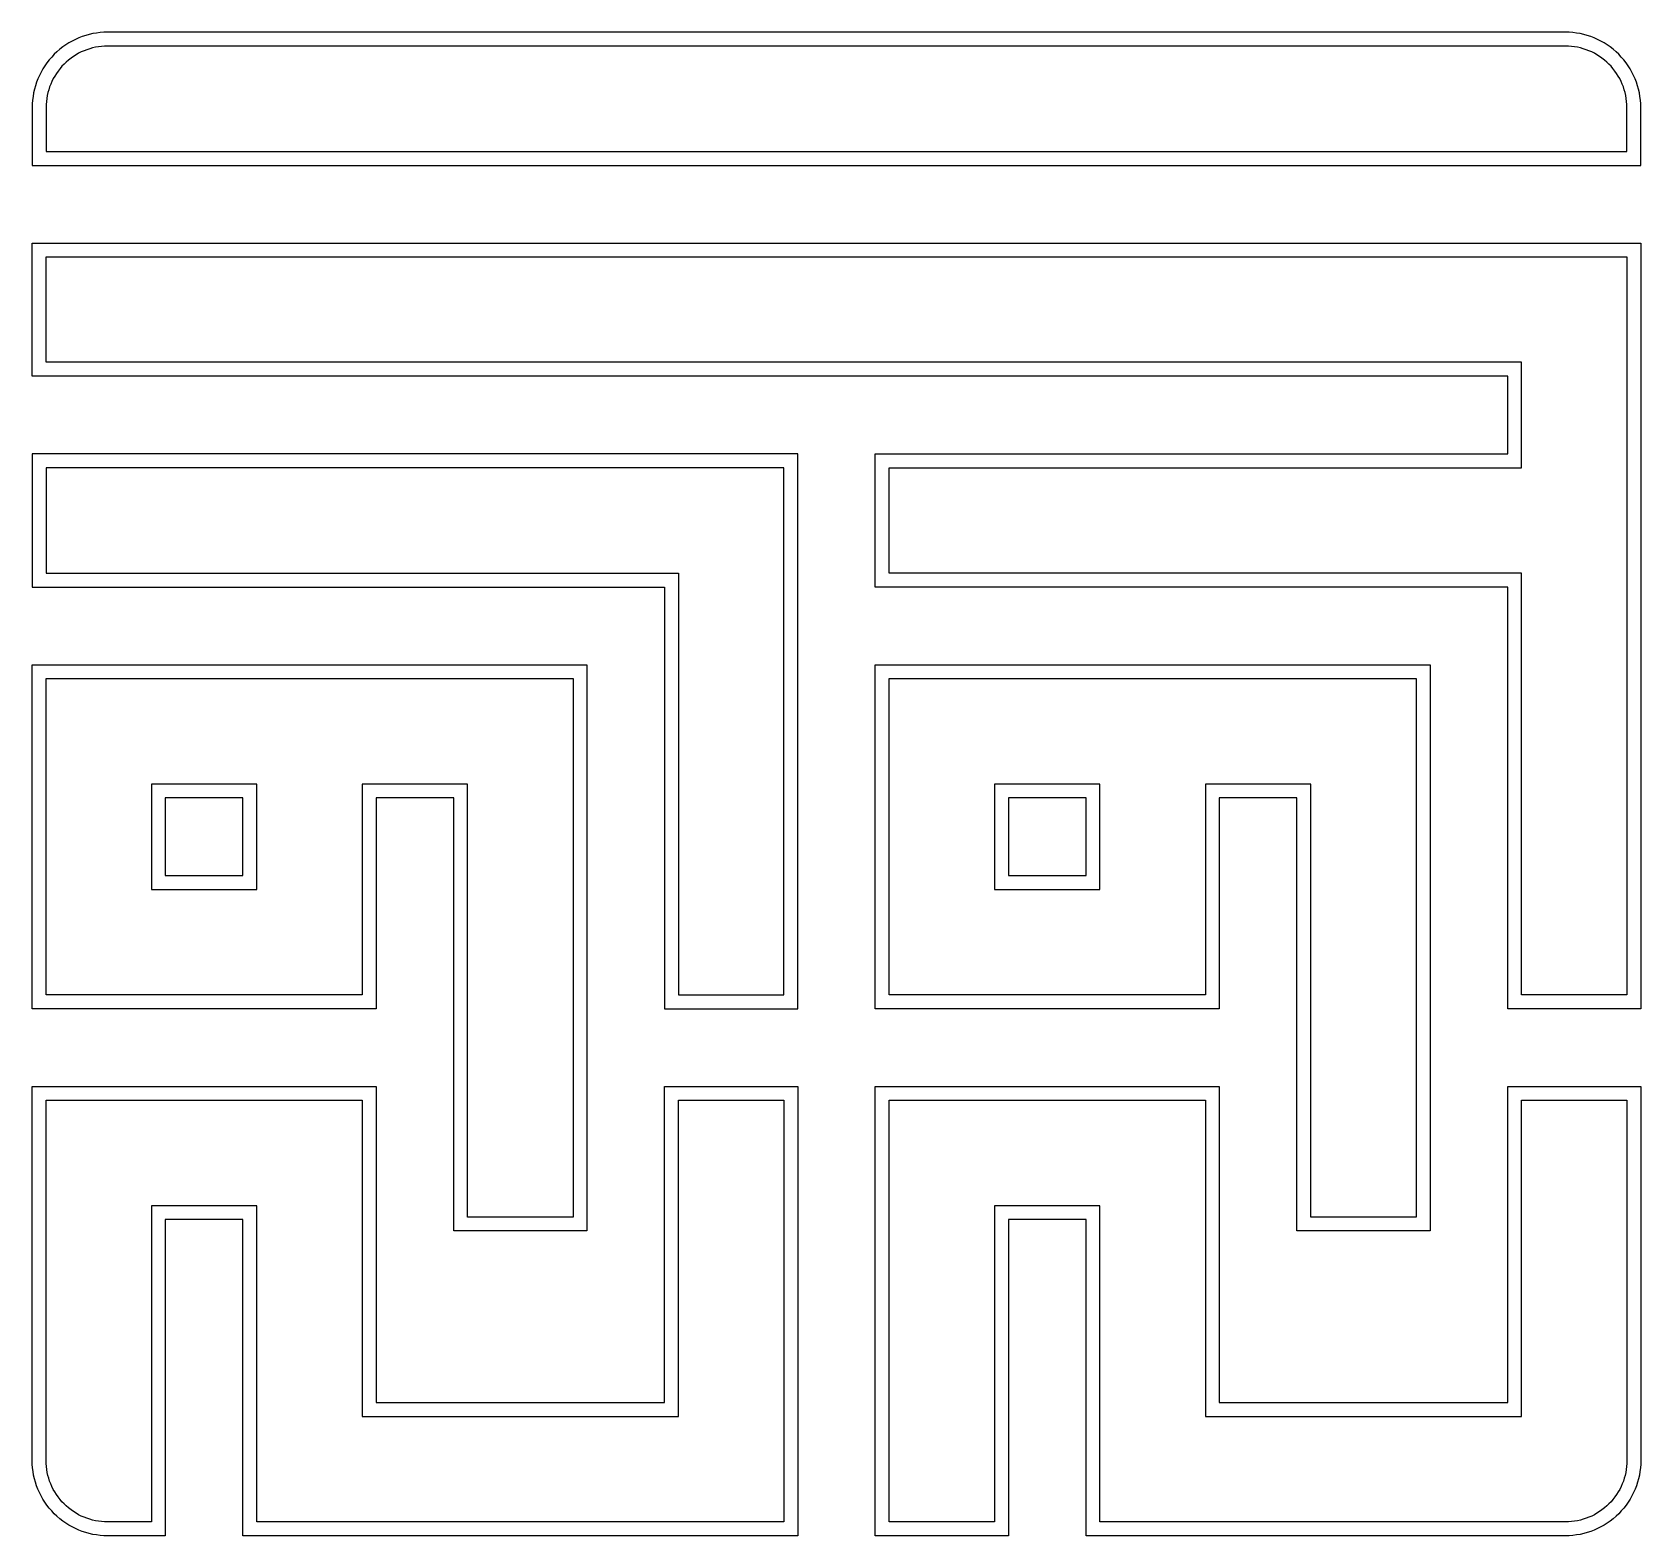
# Model space of a CAD drawing. Header units: millimetres. Extents: x -34.3 to 35.2, y -32.5 to 32.5.
import ezdxf

# ---------------------------------------------------------------- set-up
doc = ezdxf.new("R2010")
doc.units = ezdxf.units.MM
doc.layers.get('0').update_dxf_attribs({"linetype": 'CONTINUOUS'})

msp = doc.modelspace()

# ---------------------------------------------------------------- linework, layer by layer
for points in [[(35.232, 26.734), (35.232, 29.228, 0.414214), (31.97, 32.49), (-31.045, 32.49, 0.414214), (-34.307, 29.228), (-34.307, 26.734)], [(-31.045, 31.89, 0.414214), (-33.707, 29.228), (-33.707, 27.334), (34.632, 27.334), (34.632, 29.228, 0.414214), (31.97, 31.89)], [(-28.551, -18.825), (-28.551, -32.493), (-31.045, -32.493, -0.414214), (-34.307, -29.231), (-34.307, -13.069), (-19.439, -13.069), (-19.439, -26.737), (-6.971, -26.737), (-6.971, -13.069), (-1.215, -13.069), (-1.215, -32.493), (-25.195, -32.493), (-25.195, -18.825)], [(29.476, -13.069), (35.232, -13.069), (35.232, -29.231, -0.414214), (31.97, -32.493), (11.252, -32.493), (11.252, -18.825), (7.896, -18.825), (7.896, -32.493), (2.14, -32.493), (2.14, -13.069), (17.008, -13.069), (17.008, -26.737), (29.476, -26.737)], [(-6.371, -13.669), (-1.815, -13.669), (-1.815, -31.893), (-24.595, -31.893), (-24.595, -18.225), (-29.151, -18.225), (-29.151, -31.893), (-31.045, -31.893, -0.414214), (-33.707, -29.231), (-33.707, -13.669), (-20.039, -13.669), (-20.039, -27.337), (-6.371, -27.337)], [(7.296, -18.225), (7.296, -31.893), (2.74, -31.893), (2.74, -13.669), (16.408, -13.669), (16.408, -27.337), (30.076, -27.337), (30.076, -13.669), (34.632, -13.669), (34.632, -29.231, -0.414214), (31.97, -31.893), (11.852, -31.893), (11.852, -18.225)]]:
    msp.add_lwpolyline(points, format="xyb", close=True)
for points in [[(29.476, 8.51), (2.14, 8.51), (2.14, 14.266), (29.476, 14.266), (29.476, 17.622), (-34.307, 17.622), (-34.307, 23.378), (35.232, 23.378), (35.232, -9.713), (29.476, -9.713)], [(-33.707, 22.778), (34.632, 22.778), (34.632, -9.113), (30.076, -9.113), (30.076, 9.11), (2.74, 9.11), (2.74, 13.666), (30.076, 13.666), (30.076, 18.222), (-33.707, 18.222)], [(-6.971, -9.713), (-1.215, -9.713), (-1.215, 14.266), (-34.307, 14.266), (-34.307, 8.51), (-6.971, 8.51)], [(-33.707, 13.666), (-33.707, 9.11), (-6.371, 9.11), (-6.371, -9.113), (-1.815, -9.113), (-1.815, 13.666)], [(-10.327, 5.154), (-10.327, -19.318), (-16.083, -19.318), (-16.083, -0.602), (-19.439, -0.602), (-19.439, -9.713), (-34.307, -9.713), (-34.307, 5.154)], [(20.364, -0.602), (17.008, -0.602), (17.008, -9.713), (2.14, -9.713), (2.14, 5.154), (26.12, 5.154), (26.12, -19.318), (20.364, -19.318)], [(-20.039, -9.113), (-33.707, -9.113), (-33.707, 4.554), (-10.927, 4.554), (-10.927, -18.718), (-15.483, -18.718), (-15.483, -0.002), (-20.039, -0.002)], [(20.964, -0.002), (16.408, -0.002), (16.408, -9.113), (2.74, -9.113), (2.74, 4.554), (25.52, 4.554), (25.52, -18.718), (20.964, -18.718)], [(-29.151, -4.558), (-24.595, -4.558), (-24.595, -0.002), (-29.151, -0.002)], [(-28.551, -0.602), (-28.551, -3.958), (-25.195, -3.958), (-25.195, -0.602)], [(7.296, -4.558), (11.852, -4.558), (11.852, -0.002), (7.296, -0.002)], [(7.896, -0.602), (7.896, -3.958), (11.252, -3.958), (11.252, -0.602)]]:
    msp.add_lwpolyline(points, close=True)

doc.saveas('drawing.dxf')
